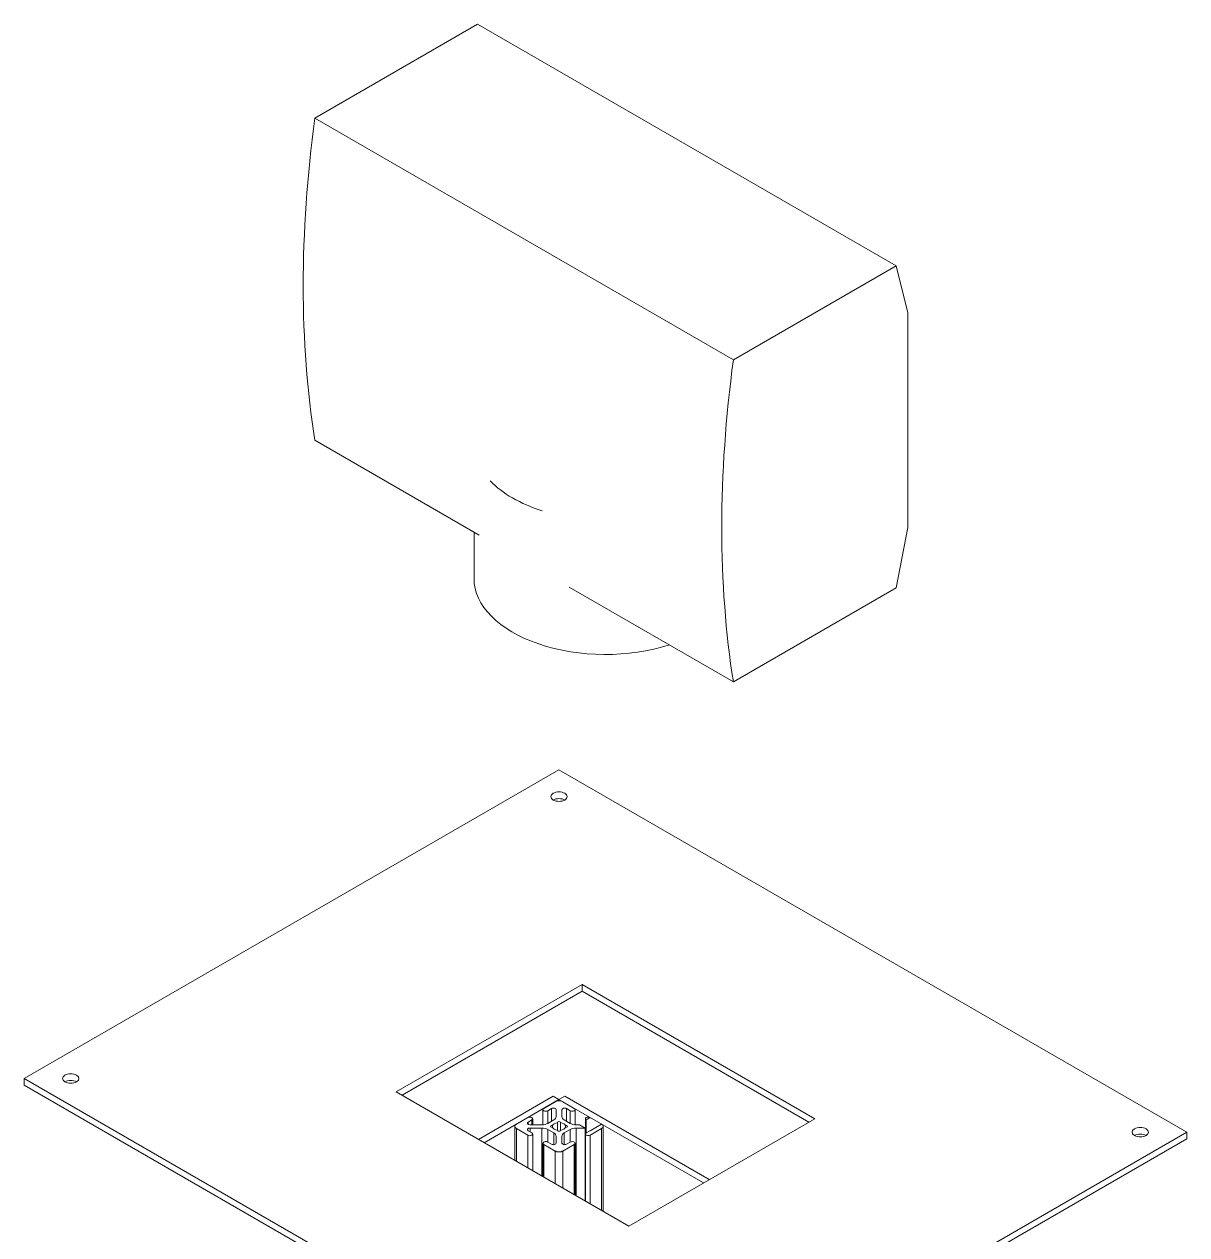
# Model space of a CAD drawing. Header units: inches. Extents: x 10.6 to 65.4, y 6.9 to 61.4.
# Drawn here: x 14.64 to 32.32, y 42.97 to 61.38 of the extents above; entities that cross this region are included whole.
import ezdxf

# ---------------------------------------------------------------- set-up
doc = ezdxf.new("R2010")
doc.units = ezdxf.units.IN
doc.header["$MEASUREMENT"] = 0
doc.layers.add('black', color=250, linetype='Continuous')

# ---------------------------------------------------------------- blocks, each defined once
blk = doc.blocks.new('A$C04AF39A6')
at = {"color": 0, "linetype": 'Continuous', "lineweight": 0, "extrusion": (5e-16, 0.816497, 0.57735)}
for p, q in [((82.488, 67.423), (80.013, 65.994)), ((82.488, 67.423), (88.852, 63.748)), ((80.013, 65.994), (86.377, 62.32)), ((88.852, 63.748), (86.377, 62.32)), ((89.029, 63.034), (88.852, 63.748)), ((89.029, 59.768), (89.029, 63.034)), ((80.013, 61.095), (82.51, 59.653)), ((82.433, 59.698), (82.433, 58.992)), ((88.852, 58.85), (89.029, 59.768)), ((83.88, 58.862), (86.377, 57.421)), ((86.377, 57.421), (88.852, 58.85)), ((83.725, 56.084), (75.594, 51.389)), ((93.271, 50.572), (83.725, 56.084)), ((81.251, 51.185), (84.079, 52.818)), ((84.079, 52.716), (81.339, 51.134)), ((84.079, 52.818), (87.615, 50.776)), ((84.079, 52.818), (84.079, 52.716)), ((87.526, 50.725), (84.079, 52.716)), ((75.594, 51.389), (85.14, 45.877)), ((75.594, 51.287), (75.594, 51.389)), ((75.594, 51.287), (85.14, 45.775)), ((84.786, 49.143), (81.251, 51.185)), ((82.5, 50.463), (83.637, 51.119)), ((83.725, 51.068), (82.589, 50.412)), ((83.493, 50.934), (83.667, 51.034)), ((83.637, 51.119), (83.725, 51.068)), ((83.725, 51.068), (83.814, 51.119)), ((85.923, 49.8), (83.725, 51.068)), ((83.725, 51.068), (83.725, 51.048)), ((83.725, 51.048), (83.725, 51.068)), ((83.784, 51.034), (83.958, 50.934)), ((83.814, 51.119), (86.011, 49.851)), ((83.48, 50.686), (83.48, 50.916)), ((83.611, 50.931), (83.555, 50.899)), ((83.555, 50.707), (83.555, 50.899)), ((83.611, 50.739), (83.611, 50.931)), ((83.682, 50.81), (83.682, 50.914)), ((83.769, 50.914), (83.769, 50.81)), ((83.896, 50.899), (83.84, 50.931)), ((83.84, 50.931), (83.84, 50.739)), ((83.896, 50.707), (83.896, 50.899)), ((83.971, 50.686), (83.971, 50.916)), ((83.053, 50.144), (83.053, 50.66)), ((83.077, 50.694), (83.251, 50.794)), ((83.312, 50.759), (83.256, 50.726)), ((83.256, 50.726), (83.256, 50.692)), ((83.286, 50.685), (83.466, 50.685)), ((83.466, 50.635), (83.286, 50.635)), ((83.286, 50.635), (83.286, 50.577)), ((83.312, 50.685), (83.312, 50.759)), ((83.325, 50.685), (83.325, 50.776)), ((83.466, 49.906), (83.466, 50.635)), ((83.554, 50.706), (83.645, 50.759)), ((83.626, 50.674), (83.626, 50.646)), ((83.701, 50.717), (83.701, 50.603)), ((83.75, 50.717), (83.75, 50.603)), ((83.806, 50.759), (83.897, 50.706)), ((83.825, 50.674), (83.825, 50.646)), ((83.985, 50.685), (84.036, 50.685)), ((84.123, 50.635), (83.985, 50.635)), ((83.985, 50.635), (83.985, 49.606)), ((84.036, 50.685), (84.123, 50.635)), ((84.123, 49.527), (84.123, 50.635)), ((84.126, 50.544), (84.126, 50.776)), ((84.2, 50.794), (84.139, 50.759)), ((84.139, 50.561), (84.139, 50.759)), ((84.197, 50.592), (84.374, 50.694)), ((84.398, 49.367), (84.398, 50.66)), ((87.615, 50.776), (84.786, 49.143)), ((83.251, 50.526), (83.077, 50.626)), ((83.077, 50.13), (83.077, 50.626)), ((83.251, 50.03), (83.251, 50.526)), ((83.256, 50.594), (83.312, 50.561)), ((83.325, 49.987), (83.325, 50.544)), ((83.645, 50.561), (83.554, 50.614)), ((83.554, 50.614), (83.554, 50.422)), ((83.645, 50.382), (83.645, 50.561)), ((83.682, 50.406), (83.682, 50.51)), ((83.701, 50.603), (83.701, 50.599)), ((83.75, 50.603), (83.75, 50.599)), ((83.769, 50.51), (83.769, 50.406)), ((83.897, 50.614), (83.806, 50.561)), ((83.806, 50.561), (83.806, 50.382)), ((83.897, 50.422), (83.897, 50.614)), ((84.126, 49.525), (84.126, 50.544)), ((84.139, 50.561), (84.194, 50.594)), ((84.194, 50.594), (84.197, 50.592)), ((84.374, 50.626), (84.2, 50.526)), ((84.2, 49.482), (84.2, 50.526)), ((84.374, 49.381), (84.374, 50.626)), ((85.14, 45.877), (93.271, 50.572)), ((85.14, 45.775), (93.271, 50.47)), ((93.271, 50.47), (93.271, 50.572)), ((83.48, 49.897), (83.48, 50.404)), ((83.667, 50.286), (83.493, 50.386)), ((83.493, 49.89), (83.493, 50.386)), ((83.555, 50.421), (83.611, 50.389)), ((83.667, 49.79), (83.667, 50.286)), ((83.958, 50.386), (83.784, 50.286)), ((83.784, 49.722), (83.784, 50.286)), ((83.84, 50.389), (83.896, 50.421)), ((83.958, 49.622), (83.958, 50.386)), ((83.971, 49.614), (83.971, 50.404))]:
    blk.add_line(p, q, dxfattribs=at)
at = {"color": 0, "linetype": 'Continuous', "lineweight": 0}
for centre, major_axis, start_param, end_param in [((92.653, 70.842), (-9.063, -15.697), -0.951681, -0.619116), ((99.017, 67.168), (-9.063, -15.697), -0.951681, -0.619116), ((83.64, 50.914), (0.0417, 0), 0, 2.356194), ((83.811, 50.914), (-0.0417, 0), -2.356194, 0), ((83.286, 50.709), (-0.0417, 0), -0.785398, 1.570796), ((83.286, 50.611), (-0.0417, 0), -1.570796, 0.785398), ((83.466, 50.757), (0.125, 0), -1.570796, -0.785398), ((83.466, 50.563), (-0.125, 0), -2.356194, -1.570796), ((83.623, 50.66), (-0.025, 0), -1.693052, 1.693052), ((83.725, 50.66), (-0.102, 0), -1.326285, -0.244511), ((83.725, 50.66), (-0.102, 0), 0.244511, 1.326285), ((83.557, 50.81), (0.125, 0), -0.785398, 0), ((83.725, 50.719), (0.025, 0), -0.122256, 3.263848), ((83.725, 50.66), (0.102, 0), 0.244511, 1.326285), ((83.725, 50.66), (0.102, 0), -1.326285, -0.244511), ((83.894, 50.81), (-0.125, 0), 0, 0.785398), ((83.828, 50.66), (0.025, 0), -1.693052, 1.693052), ((83.985, 50.757), (0.125, 0), -2.356194, -1.570796), ((83.985, 50.563), (-0.125, 0), -1.570796, -0.785398), ((83.557, 50.51), (0.125, 0), 0, 0.785398), ((83.725, 50.601), (-0.025, 0), -0.122256, 3.263848), ((83.894, 50.51), (-0.125, 0), -0.785398, 0), ((83.64, 50.406), (0.0417, 0), -2.356194, 0), ((83.811, 50.406), (-0.0417, 0), 0, 2.356194)]:
    blk.add_ellipse(centre, major_axis=major_axis, ratio=0.57735, start_param=start_param, end_param=end_param, dxfattribs=at)
at = {"color": 0, "linetype": 'Continuous', "lineweight": 0, "extrusion": (0, 2e-16, -1)}
for centre, major_axis, start_param, end_param in [((84.433, 61.034), (-2, 0), -1.069014, -0.501782), ((84.433, 58.992), (-2, 0), -2.077605, 0), ((84.17, 50.776), (-0.0435, 0), -0.785398, 2.356194)]:
    blk.add_ellipse(centre, major_axis=major_axis, ratio=0.57735, start_param=start_param, end_param=end_param, dxfattribs=at)
at = {"color": 0, "linetype": 'Continuous', "lineweight": 0, "extrusion": (0, -1e-16, -1)}
for centre, major_axis, start_param, end_param in [((83.725, 55.675), (0.125, 0), -5.497787, 0.785398), ((76.301, 51.389), (-0.125, 0), -5.497787, 0.785398), ((83.927, 50.916), (0.0435, 0), -0.785398, 2.356195), ((92.564, 50.572), (0.125, 0), -5.497787, 0.785398), ((83.927, 50.404), (0.0435, 0), -2.356194, 0.785398)]:
    blk.add_ellipse(centre, major_axis=major_axis, ratio=0.57735, start_param=start_param, end_param=end_param, dxfattribs=at)
at = {"color": 0, "linetype": 'Continuous', "lineweight": 0, "extrusion": (0, 0, -1)}
for centre, major_axis, start_param, end_param in [((83.725, 55.573), (0.125, 0), -2.356194, -0.785398), ((76.301, 51.287), (0.125, 0), -2.356194, -0.785398), ((83.524, 50.916), (-0.0435, 0), -2.356194, 0.785398), ((83.281, 50.544), (0.0435, 0), -0.785398, 2.356194), ((92.564, 50.47), (0.125, 0), -2.356194, -0.785398)]:
    blk.add_ellipse(centre, major_axis=major_axis, ratio=0.57735, start_param=start_param, end_param=end_param, dxfattribs=at)
at = {"color": 0, "linetype": 'Continuous', "lineweight": 0, "extrusion": (-1e-16, -1e-16, -1)}
for centre, major_axis in [((83.725, 51.001), (0.083, 0)), ((83.725, 50.32), (-0.083, 0))]:
    blk.add_ellipse(centre, major_axis=major_axis, ratio=0.57735, start_param=-2.356194, end_param=-0.785398, dxfattribs=at)
at = {"color": 0, "linetype": 'Continuous', "lineweight": 0, "extrusion": (1e-16, -1e-16, -1)}
blk.add_ellipse((83.136, 50.66), major_axis=(-0.083, 0), ratio=0.57735, start_param=-0.785398, end_param=0.785398, dxfattribs=at)
at = {"color": 0, "linetype": 'Continuous', "lineweight": 0, "extrusion": (0, 1e-16, -1)}
blk.add_ellipse((83.281, 50.776), major_axis=(0.0435, 0), ratio=0.57735, start_param=-2.356195, end_param=0.785398, dxfattribs=at)
at = {"color": 0, "linetype": 'Continuous', "lineweight": 0, "extrusion": (1e-16, 1e-16, -1)}
blk.add_ellipse((84.315, 50.66), major_axis=(0.083, 0), ratio=0.57735, start_param=-0.785398, end_param=0.785398, dxfattribs=at)
at = {"color": 0, "linetype": 'Continuous', "lineweight": 0, "extrusion": (-1e-16, 1e-16, -1)}
for centre, start_param, end_param in [((84.17, 50.544), -2.356195, 0.785398), ((83.524, 50.404), -0.785398, 2.356195)]:
    blk.add_ellipse(centre, major_axis=(-0.0435, 0), ratio=0.57735, start_param=start_param, end_param=end_param, dxfattribs=at)

msp = doc.modelspace()

# ---------------------------------------------------------------- block references
at = {"layer": 'black'}
msp.add_blockref('A$C04AF39A6', (-60.955, -6.041), dxfattribs=at)

doc.saveas('drawing.dxf')
